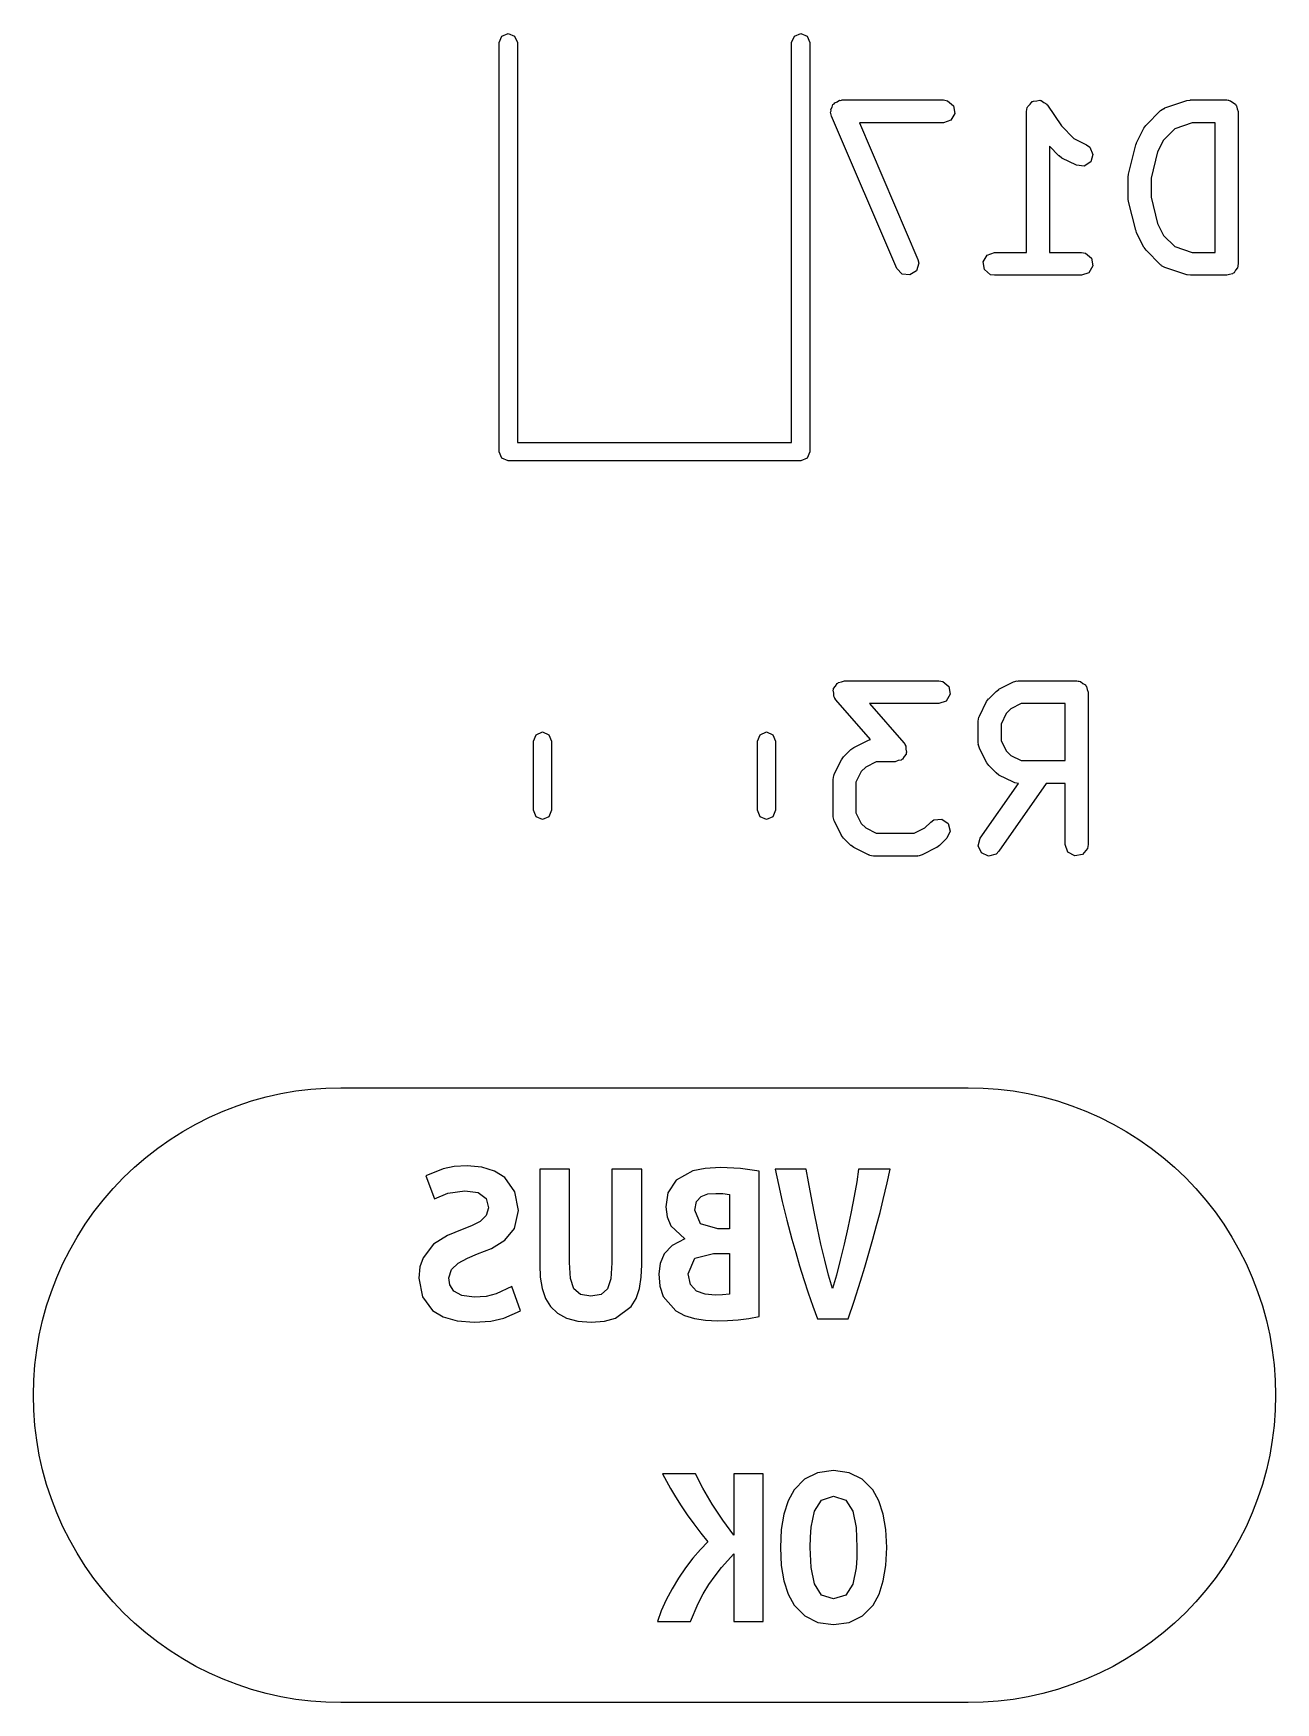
# Model space of a CAD drawing. Extents: x 15 to 417, y -138 to -107.
# Drawn here: x 51.55 to 59.7, y -138.41 to -127.46 of the extents above; entities that cross this region are included whole.
import ezdxf

# ---------------------------------------------------------------- set-up
doc = ezdxf.new("R2010")
doc.units = 0
doc.layers.add('BLACK', color=7, linetype='CONTINUOUS')

msp = doc.modelspace()

# ---------------------------------------------------------------- linework, layer by layer
at = {"layer": 'BLACK', "linetype": 'CONTINUOUS'}
for p, q in [((54.6236, -127.482), (54.666, -127.464)), ((54.666, -127.464), (54.7084, -127.482)), ((56.5436, -127.482), (56.586, -127.464)), ((56.586, -127.464), (56.6284, -127.482)), ((54.606, -127.524), (54.6236, -127.482)), ((54.606, -130.209), (54.606, -127.524)), ((54.7084, -127.482), (54.726, -127.524)), ((54.726, -127.524), (54.726, -130.149)), ((56.526, -127.524), (56.5436, -127.482)), ((56.526, -130.149), (56.526, -127.524)), ((56.6284, -127.482), (56.646, -127.524)), ((56.646, -127.524), (56.646, -130.209)), ((56.8247, -127.913), (56.8394, -127.903)), ((56.8394, -127.903), (56.8481, -127.904)), ((56.8481, -127.904), (56.8565, -127.901)), ((56.8565, -127.901), (57.5231, -127.901)), ((57.5231, -127.901), (57.5488, -127.906)), ((57.5488, -127.906), (57.5881, -127.939)), ((58.1121, -127.908), (58.1338, -127.906)), ((58.1338, -127.906), (58.1552, -127.903)), ((58.1552, -127.903), (58.1589, -127.905)), ((58.1589, -127.905), (58.1633, -127.904)), ((58.1633, -127.904), (58.1808, -127.917)), ((58.9756, -127.953), (59.1185, -127.905)), ((59.1185, -127.905), (59.1407, -127.902)), ((59.1407, -127.902), (59.1422, -127.901)), ((59.1422, -127.901), (59.3803, -127.901)), ((59.3803, -127.901), (59.39, -127.903)), ((59.39, -127.903), (59.3933, -127.903)), ((59.3933, -127.903), (59.3962, -127.904)), ((59.3962, -127.904), (59.4059, -127.906)), ((59.4059, -127.906), (59.4209, -127.918)), ((56.7816, -127.981), (56.7842, -127.972)), ((56.7875, -128.006), (56.7816, -127.981)), ((56.7826, -127.963), (56.7914, -127.948)), ((56.7842, -127.972), (56.7826, -127.963)), ((57.2161, -129.006), (56.7875, -128.006)), ((56.7914, -127.948), (56.7964, -127.931)), ((56.7964, -127.931), (56.8038, -127.927)), ((56.8038, -127.927), (56.8083, -127.919)), ((56.8083, -127.919), (56.8247, -127.913)), ((57.597, -127.989), (57.5714, -128.034)), ((57.5881, -127.939), (57.597, -127.989)), ((58.0672, -127.976), (58.0717, -127.951)), ((58.0672, -128.901), (58.0672, -127.976)), ((58.0717, -127.951), (58.0745, -127.947)), ((58.0745, -127.947), (58.075, -127.943)), ((58.075, -127.943), (58.0907, -127.928)), ((58.0907, -127.928), (58.1047, -127.911)), ((58.1047, -127.911), (58.1089, -127.911)), ((58.1089, -127.911), (58.1121, -127.908)), ((58.1808, -127.917), (58.1996, -127.928)), ((58.1996, -127.928), (58.2011, -127.932)), ((58.2011, -127.932), (58.2046, -127.935)), ((58.2046, -127.935), (58.2957, -128.071)), ((58.8511, -128.066), (58.9463, -127.971)), ((58.9463, -127.971), (58.9676, -127.956)), ((58.9676, -127.956), (58.9721, -127.956)), ((58.9721, -127.956), (58.9756, -127.953)), ((59.4209, -127.918), (59.4377, -127.928)), ((59.4377, -127.928), (59.4401, -127.935)), ((59.4401, -127.935), (59.4452, -127.939)), ((59.4452, -127.939), (59.4486, -127.958)), ((59.4486, -127.958), (59.4553, -127.976)), ((59.4553, -127.976), (59.4553, -128.976)), ((57.5231, -128.051), (56.9702, -128.051)), ((56.9702, -128.051), (57.354, -128.947)), ((57.5714, -128.034), (57.5231, -128.051)), ((58.2957, -128.071), (58.3771, -128.153)), ((58.7894, -128.181), (58.837, -128.086)), ((58.837, -128.086), (58.8504, -128.068)), ((58.8504, -128.068), (58.8511, -128.066)), ((59.0398, -128.09), (58.9657, -128.164)), ((59.1544, -128.051), (59.0398, -128.09)), ((59.3053, -128.051), (59.1544, -128.051)), ((59.3053, -128.901), (59.3053, -128.051)), ((58.2796, -128.268), (58.2172, -128.205)), ((58.2172, -128.205), (58.2172, -128.901)), ((58.3771, -128.153), (58.4614, -128.195)), ((58.4614, -128.195), (58.4824, -128.211)), ((58.4824, -128.211), (58.5028, -128.258)), ((58.7361, -128.387), (58.7837, -128.196)), ((58.7837, -128.196), (58.789, -128.184)), ((58.789, -128.184), (58.7894, -128.181)), ((58.9657, -128.164), (58.9272, -128.241)), ((58.2811, -128.268), (58.2796, -128.268)), ((58.2991, -128.282), (58.2811, -128.268)), ((58.3944, -128.329), (58.2991, -128.282)), ((58.4453, -128.335), (58.3944, -128.329)), ((58.4881, -128.307), (58.4453, -128.335)), ((58.5028, -128.258), (58.4881, -128.307)), ((58.9272, -128.241), (58.8839, -128.414)), ((58.7339, -128.405), (58.7365, -128.39)), ((58.7339, -128.548), (58.7339, -128.405)), ((58.7365, -128.39), (58.7361, -128.387)), ((58.8839, -128.414), (58.8839, -128.539)), ((58.735, -128.551), (58.7339, -128.548)), ((58.7361, -128.566), (58.735, -128.551)), ((58.8839, -128.539), (58.9272, -128.712)), ((58.7837, -128.756), (58.7361, -128.566)), ((58.7857, -128.759), (58.7837, -128.756)), ((58.7894, -128.772), (58.7857, -128.759)), ((58.837, -128.867), (58.7894, -128.772)), ((58.9272, -128.712), (58.9657, -128.789)), ((58.8382, -128.868), (58.837, -128.867)), ((58.8511, -128.887), (58.8382, -128.868)), ((58.9463, -128.982), (58.8511, -128.887)), ((58.9657, -128.789), (59.0398, -128.863)), ((59.0398, -128.863), (59.1544, -128.901)), ((57.3599, -128.972), (57.3451, -129.021)), ((57.354, -128.947), (57.3599, -128.972)), ((57.7826, -128.963), (57.8083, -128.919)), ((57.7915, -129.014), (57.7826, -128.963)), ((57.8083, -128.919), (57.8565, -128.901)), ((57.8565, -128.901), (58.0672, -128.901)), ((58.2172, -128.901), (58.4279, -128.901)), ((58.4279, -128.901), (58.4536, -128.906)), ((58.4536, -128.906), (58.4929, -128.939)), ((58.5018, -128.989), (58.4761, -129.034)), ((58.4929, -128.939), (58.5018, -128.989)), ((58.9504, -128.984), (58.9463, -128.982)), ((58.9527, -128.988), (58.9504, -128.984)), ((58.9756, -129), (58.9527, -128.988)), ((59.1185, -129.048), (58.9756, -129)), ((59.1544, -128.901), (59.3053, -128.901)), ((59.4508, -129.002), (59.4382, -129.017)), ((59.4525, -128.992), (59.4508, -129.002)), ((59.4541, -128.989), (59.4525, -128.992)), ((59.4553, -128.976), (59.4536, -128.986)), ((59.4536, -128.986), (59.4541, -128.989)), ((57.2512, -129.043), (57.2161, -129.006)), ((57.3022, -129.049), (57.2512, -129.043)), ((57.3451, -129.021), (57.3022, -129.049)), ((57.8308, -129.047), (57.7915, -129.014)), ((57.8565, -129.051), (57.8308, -129.047)), ((58.4279, -129.051), (57.8565, -129.051)), ((58.4761, -129.034), (58.4279, -129.051)), ((59.1201, -129.047), (59.1185, -129.048)), ((59.1422, -129.051), (59.1201, -129.047)), ((59.3803, -129.051), (59.1422, -129.051)), ((59.3986, -129.045), (59.3803, -129.051)), ((59.4178, -129.041), (59.3986, -129.045)), ((59.4221, -129.036), (59.4178, -129.041)), ((59.4285, -129.034), (59.4221, -129.036)), ((59.4382, -129.017), (59.4285, -129.034)), ((54.726, -130.149), (56.526, -130.149)), ((54.6236, -130.251), (54.606, -130.209)), ((54.666, -130.269), (54.6236, -130.251)), ((56.586, -130.269), (54.666, -130.269)), ((56.6284, -130.251), (56.586, -130.269)), ((56.646, -130.209), (56.6284, -130.251)), ((56.814, -131.746), (56.8241, -131.729)), ((56.8241, -131.729), (56.8297, -131.727)), ((56.8297, -131.727), (56.8334, -131.722)), ((56.8334, -131.722), (56.8533, -131.718)), ((56.8533, -131.718), (56.8723, -131.711)), ((56.8723, -131.711), (57.4913, -131.711)), ((57.4913, -131.711), (57.517, -131.716)), ((57.517, -131.716), (57.5563, -131.749)), ((57.8864, -131.767), (57.9816, -131.719)), ((57.9816, -131.719), (58.0066, -131.712)), ((58.0066, -131.712), (58.0109, -131.713)), ((58.0109, -131.713), (58.0151, -131.711)), ((58.0151, -131.711), (58.3961, -131.711)), ((58.3961, -131.711), (58.4058, -131.713)), ((58.4058, -131.713), (58.4091, -131.713)), ((58.4091, -131.713), (58.412, -131.714)), ((58.412, -131.714), (58.4217, -131.716)), ((58.4217, -131.716), (58.4367, -131.728)), ((58.4367, -131.728), (58.4535, -131.738)), ((58.4535, -131.738), (58.4559, -131.745)), ((56.7984, -131.773), (56.8014, -131.768)), ((56.8019, -131.793), (56.7984, -131.773)), ((56.8013, -131.762), (56.814, -131.746)), ((56.8014, -131.768), (56.8013, -131.762)), ((56.8024, -131.813), (56.8019, -131.793)), ((56.8068, -131.821), (56.8024, -131.813)), ((56.8073, -131.824), (56.8068, -131.821)), ((56.81, -131.826), (56.8073, -131.824)), ((56.8158, -131.836), (56.81, -131.826)), ((57.0435, -132.096), (56.8158, -131.836)), ((57.5395, -131.844), (57.4913, -131.861)), ((57.5652, -131.799), (57.5395, -131.844)), ((57.5563, -131.749), (57.5652, -131.799)), ((57.7576, -131.943), (57.8052, -131.848)), ((57.8052, -131.848), (57.8186, -131.83)), ((57.8186, -131.83), (57.8193, -131.829)), ((57.8193, -131.829), (57.8669, -131.781)), ((57.8669, -131.781), (57.8852, -131.768)), ((57.8852, -131.768), (57.8864, -131.767)), ((58.4559, -131.745), (58.461, -131.749)), ((58.461, -131.749), (58.4644, -131.768)), ((58.4644, -131.768), (58.4711, -131.786)), ((58.4711, -131.786), (58.4711, -132.786)), ((57.4913, -131.861), (57.0376, -131.861)), ((57.0376, -131.861), (57.2621, -132.118)), ((57.7497, -131.977), (57.7542, -131.951)), ((57.7542, -131.951), (57.7571, -131.948)), ((57.7571, -131.948), (57.7576, -131.943)), ((57.9339, -131.926), (57.8997, -131.995)), ((57.9643, -131.896), (57.9339, -131.926)), ((58.0328, -131.861), (57.9643, -131.896)), ((58.3211, -131.861), (58.0328, -131.861)), ((58.3211, -132.235), (58.3211, -131.861)), ((54.831, -132.107), (54.8486, -132.065)), ((54.8486, -132.065), (54.891, -132.047)), ((54.891, -132.047), (54.9334, -132.065)), ((54.9334, -132.065), (54.951, -132.107)), ((56.301, -132.107), (56.3186, -132.065)), ((56.3186, -132.065), (56.361, -132.047)), ((56.361, -132.047), (56.4034, -132.065)), ((56.4034, -132.065), (56.421, -132.107)), ((57.7497, -132.12), (57.7497, -131.977)), ((57.8997, -131.995), (57.8997, -132.102)), ((54.831, -132.561), (54.831, -132.107)), ((54.951, -132.107), (54.951, -132.561)), ((56.301, -132.561), (56.301, -132.107)), ((56.421, -132.107), (56.421, -132.561)), ((56.8669, -132.21), (56.9145, -132.162)), ((56.9145, -132.162), (56.9329, -132.149)), ((56.9329, -132.149), (56.934, -132.148)), ((56.934, -132.148), (57.0292, -132.1)), ((57.0292, -132.1), (57.0435, -132.096)), ((57.2621, -132.118), (57.2679, -132.128)), ((57.2679, -132.128), (57.2706, -132.13)), ((57.2706, -132.13), (57.2711, -132.133)), ((57.2711, -132.133), (57.2755, -132.14)), ((57.2755, -132.14), (57.276, -132.16)), ((57.276, -132.16), (57.2795, -132.18)), ((57.7512, -132.124), (57.7497, -132.12)), ((57.7502, -132.128), (57.7512, -132.124)), ((57.7576, -132.153), (57.7502, -132.128)), ((57.8052, -132.248), (57.7576, -132.153)), ((57.8997, -132.102), (57.9339, -132.171)), ((57.9339, -132.171), (57.9643, -132.201)), ((56.8052, -132.324), (56.8528, -132.229)), ((56.8528, -132.229), (56.8662, -132.211)), ((56.8662, -132.211), (56.8669, -132.21)), ((57.0119, -132.277), (56.9815, -132.307)), ((57.0805, -132.242), (57.0119, -132.277)), ((57.2056, -132.242), (57.0805, -132.242)), ((57.2246, -132.235), (57.2056, -132.242)), ((57.2445, -132.231), (57.2246, -132.235)), ((57.2482, -132.227), (57.2445, -132.231)), ((57.2538, -132.225), (57.2482, -132.227)), ((57.2639, -132.207), (57.2538, -132.225)), ((57.2766, -132.192), (57.2639, -132.207)), ((57.2795, -132.18), (57.2765, -132.186)), ((57.2765, -132.186), (57.2766, -132.192)), ((57.8064, -132.25), (57.8052, -132.248)), ((57.8193, -132.268), (57.8064, -132.25)), ((57.8669, -132.316), (57.8193, -132.268)), ((57.9643, -132.201), (58.0328, -132.235)), ((58.0328, -132.235), (58.3211, -132.235)), ((56.7973, -132.358), (56.8018, -132.332)), ((56.7973, -132.596), (56.7973, -132.358)), ((56.8018, -132.332), (56.8047, -132.329)), ((56.8047, -132.329), (56.8052, -132.324)), ((56.9815, -132.307), (56.9473, -132.376)), ((56.9473, -132.376), (56.9473, -132.578)), ((57.7632, -132.743), (58.0141, -132.385)), ((57.8684, -132.316), (57.8669, -132.316)), ((57.8864, -132.33), (57.8684, -132.316)), ((58.197, -132.385), (57.8861, -132.829)), ((57.9816, -132.377), (57.8864, -132.33)), ((57.9861, -132.378), (57.9816, -132.377)), ((57.9895, -132.381), (57.9861, -132.378)), ((58.0141, -132.385), (57.9895, -132.381)), ((58.3211, -132.385), (58.197, -132.385)), ((58.3211, -132.786), (58.3211, -132.385)), ((54.8486, -132.603), (54.831, -132.561)), ((54.891, -132.621), (54.8486, -132.603)), ((54.9334, -132.603), (54.891, -132.621)), ((54.951, -132.561), (54.9334, -132.603)), ((56.3186, -132.603), (56.301, -132.561)), ((56.361, -132.621), (56.3186, -132.603)), ((56.4034, -132.603), (56.361, -132.621)), ((56.421, -132.561), (56.4034, -132.603)), ((56.7988, -132.6), (56.7973, -132.596)), ((56.7978, -132.604), (56.7988, -132.6)), ((56.8052, -132.629), (56.7978, -132.604)), ((56.9473, -132.578), (56.9815, -132.647)), ((56.8528, -132.725), (56.8052, -132.629)), ((56.854, -132.726), (56.8528, -132.725)), ((56.8669, -132.744), (56.854, -132.726)), ((56.9815, -132.647), (57.0119, -132.677)), ((57.0119, -132.677), (57.0805, -132.711)), ((57.0805, -132.711), (57.3308, -132.711)), ((57.3308, -132.711), (57.3993, -132.677)), ((57.3993, -132.677), (57.4383, -132.638)), ((57.4383, -132.638), (57.4596, -132.623)), ((57.4596, -132.623), (57.5107, -132.619)), ((57.5107, -132.619), (57.5528, -132.648)), ((57.566, -132.698), (57.5444, -132.744)), ((57.5528, -132.648), (57.566, -132.698)), ((56.9145, -132.792), (56.8669, -132.744)), ((56.916, -132.792), (56.9145, -132.792)), ((56.934, -132.806), (56.916, -132.792)), ((57.0292, -132.853), (56.934, -132.806)), ((57.4773, -132.806), (57.382, -132.853)), ((57.4784, -132.805), (57.4773, -132.806)), ((57.4967, -132.792), (57.4784, -132.805)), ((57.5444, -132.744), (57.4967, -132.792)), ((57.75, -132.793), (57.7632, -132.743)), ((57.7716, -132.839), (57.75, -132.793)), ((57.8861, -132.829), (57.8677, -132.848)), ((58.3386, -132.835), (58.3211, -132.786)), ((58.3831, -132.86), (58.3386, -132.835)), ((58.4666, -132.812), (58.4336, -132.851)), ((58.4711, -132.786), (58.4666, -132.812)), ((57.0337, -132.854), (57.0292, -132.853)), ((57.0371, -132.857), (57.0337, -132.854)), ((57.0628, -132.861), (57.0371, -132.857)), ((57.3485, -132.861), (57.0628, -132.861)), ((57.3527, -132.86), (57.3485, -132.861)), ((57.357, -132.861), (57.3527, -132.86)), ((57.382, -132.853), (57.357, -132.861)), ((57.8181, -132.861), (57.7716, -132.839)), ((57.8677, -132.848), (57.8181, -132.861)), ((58.4336, -132.851), (58.3831, -132.86)), ((52.8883, -134.499), (52.9823, -134.467)), ((52.9823, -134.467), (53.0777, -134.441)), ((53.0777, -134.441), (53.1744, -134.419)), ((53.1744, -134.419), (53.2719, -134.402)), ((53.2719, -134.402), (53.3702, -134.39)), ((53.3702, -134.39), (53.4689, -134.383)), ((53.4689, -134.383), (53.5679, -134.381)), ((53.5679, -134.381), (57.6841, -134.381)), ((57.6841, -134.381), (57.7831, -134.383)), ((57.7831, -134.383), (57.8818, -134.39)), ((57.8818, -134.39), (57.9801, -134.402)), ((57.9801, -134.402), (58.0776, -134.419)), ((58.0776, -134.419), (58.1743, -134.441)), ((58.1743, -134.441), (58.2697, -134.467)), ((58.2697, -134.467), (58.3637, -134.499)), ((52.6169, -134.619), (52.7054, -134.574)), ((52.7054, -134.574), (52.7959, -134.534)), ((52.7959, -134.534), (52.8883, -134.499)), ((58.3637, -134.499), (58.4561, -134.534)), ((58.4561, -134.534), (58.5466, -134.574)), ((58.5466, -134.574), (58.6351, -134.619)), ((52.4471, -134.721), (52.5308, -134.668)), ((52.5308, -134.668), (52.6169, -134.619)), ((58.6351, -134.619), (58.7212, -134.668)), ((58.7212, -134.668), (58.8049, -134.721)), ((52.2881, -134.839), (52.3662, -134.778)), ((52.3662, -134.778), (52.4471, -134.721)), ((58.8049, -134.721), (58.8858, -134.778)), ((58.8858, -134.778), (58.9639, -134.839)), ((52.1414, -134.971), (52.2131, -134.903)), ((52.2131, -134.903), (52.2881, -134.839)), ((54.2385, -134.914), (54.125, -134.96)), ((54.3117, -134.898), (54.2385, -134.914)), ((54.3965, -134.893), (54.3117, -134.898)), ((54.4938, -134.902), (54.3965, -134.893)), ((54.576, -134.928), (54.4938, -134.902)), ((55.068, -134.915), (54.8727, -134.915)), ((54.8727, -134.915), (54.8727, -135.542)), ((55.068, -135.528), (55.068, -134.915)), ((55.5427, -134.915), (55.3458, -134.915)), ((55.3458, -134.915), (55.3458, -135.53)), ((55.5427, -135.542), (55.5427, -134.915)), ((55.9578, -134.91), (55.8776, -134.927)), ((56.0586, -134.904), (55.9578, -134.91)), ((56.1904, -134.911), (56.0586, -134.904)), ((56.3126, -134.928), (56.1904, -134.911)), ((56.6222, -134.915), (56.4174, -134.915)), ((56.4174, -134.915), (56.4386, -135.016)), ((56.6364, -134.998), (56.6222, -134.915)), ((56.9651, -134.915), (56.9532, -134.998)), ((57.1714, -134.915), (56.9651, -134.915)), ((57.1532, -135.004), (57.1714, -134.915)), ((58.9639, -134.839), (59.0389, -134.903)), ((59.0389, -134.903), (59.1106, -134.971)), ((52.0731, -135.043), (52.1414, -134.971)), ((54.125, -134.96), (54.1822, -135.111)), ((54.6433, -134.971), (54.576, -134.928)), ((54.7106, -135.064), (54.6433, -134.971)), ((55.7681, -134.988), (55.7141, -135.071)), ((55.8776, -134.927), (55.7681, -134.988)), ((56.3126, -135.882), (56.3126, -134.928)), ((56.4386, -135.016), (56.4642, -135.128)), ((56.6539, -135.093), (56.6364, -134.998)), ((56.9532, -134.998), (56.9365, -135.092)), ((57.127, -135.115), (57.1532, -135.004)), ((59.1106, -134.971), (59.1789, -135.043)), ((51.9475, -135.196), (52.0084, -135.118)), ((52.0084, -135.118), (52.0731, -135.043)), ((54.1822, -135.111), (54.2703, -135.073)), ((54.2703, -135.073), (54.3822, -135.057)), ((54.3822, -135.057), (54.4686, -135.069)), ((54.4686, -135.069), (54.5205, -135.107)), ((54.5205, -135.107), (54.5378, -135.169)), ((54.733, -135.187), (54.7106, -135.064)), ((55.7141, -135.071), (55.6998, -135.163)), ((55.8903, -135.184), (55.9014, -135.127)), ((55.9014, -135.127), (55.9316, -135.094)), ((55.9316, -135.094), (55.976, -135.078)), ((55.976, -135.078), (56.0284, -135.074)), ((56.0284, -135.074), (56.0745, -135.076)), ((56.0745, -135.076), (56.1173, -135.081)), ((56.1173, -135.081), (56.1173, -135.306)), ((56.4642, -135.128), (56.494, -135.249)), ((56.6737, -135.196), (56.6539, -135.093)), ((56.9365, -135.092), (56.9164, -135.195)), ((57.106, -135.199), (57.127, -135.115)), ((59.1789, -135.043), (59.2436, -135.118)), ((59.2436, -135.118), (59.3045, -135.196)), ((51.8905, -135.277), (51.9475, -135.196)), ((54.5219, -135.219), (54.4814, -135.258)), ((54.5378, -135.169), (54.5219, -135.219)), ((54.7076, -135.304), (54.733, -135.187)), ((55.6998, -135.163), (55.7084, -135.229)), ((55.7084, -135.229), (55.734, -135.287)), ((55.9284, -135.273), (55.8903, -135.184)), ((56.6952, -135.302), (56.6737, -135.196)), ((56.9164, -135.195), (56.8944, -135.3)), ((57.0832, -135.285), (57.106, -135.199)), ((59.3045, -135.196), (59.3615, -135.277)), ((51.8375, -135.361), (51.8905, -135.277)), ((54.2687, -135.35), (54.1766, -135.407)), ((54.3647, -135.311), (54.2687, -135.35)), ((54.4258, -135.287), (54.3647, -135.311)), ((54.4814, -135.258), (54.4258, -135.287)), ((54.6433, -135.382), (54.7076, -135.304)), ((55.734, -135.287), (55.8252, -135.373)), ((56.0411, -135.306), (55.9284, -135.273)), ((56.1173, -135.306), (56.0411, -135.306)), ((56.494, -135.249), (56.5277, -135.375)), ((56.7182, -135.408), (56.6952, -135.302)), ((56.8944, -135.3), (56.8706, -135.407)), ((57.0587, -135.375), (57.0832, -135.285)), ((59.3615, -135.277), (59.4145, -135.361)), ((51.7442, -135.535), (51.7887, -135.447)), ((51.7887, -135.447), (51.8375, -135.361)), ((54.1766, -135.407), (54.1076, -135.496)), ((54.4647, -135.471), (54.5568, -135.435)), ((54.5568, -135.435), (54.6433, -135.382)), ((55.7413, -135.415), (55.6895, -135.471)), ((55.8252, -135.373), (55.7413, -135.415)), ((56.5277, -135.375), (56.5523, -135.462)), ((56.5523, -135.462), (56.5785, -135.55)), ((56.7428, -135.513), (56.7182, -135.408)), ((56.8706, -135.407), (56.8452, -135.512)), ((57.0328, -135.467), (57.0587, -135.375)), ((59.4145, -135.361), (59.4633, -135.447)), ((59.4633, -135.447), (59.5078, -135.535)), ((51.7041, -135.626), (51.7442, -135.535)), ((54.0873, -135.556), (54.0806, -135.63)), ((54.1076, -135.496), (54.0873, -135.556)), ((54.2933, -135.574), (54.3377, -135.532)), ((54.3377, -135.532), (54.3981, -135.499)), ((54.3981, -135.499), (54.4647, -135.471)), ((54.8727, -135.542), (54.8767, -135.624)), ((55.0743, -135.632), (55.068, -135.528)), ((55.3458, -135.53), (55.3395, -135.634)), ((55.5387, -135.624), (55.5427, -135.542)), ((55.6627, -135.535), (55.6538, -135.601)), ((55.6895, -135.471), (55.6627, -135.535)), ((55.8459, -135.601), (55.8911, -135.499)), ((55.8911, -135.499), (56.0126, -135.468)), ((56.0126, -135.468), (56.1173, -135.468)), ((56.1173, -135.468), (56.1173, -135.735)), ((56.5785, -135.55), (56.6063, -135.639)), ((56.7682, -135.611), (56.7428, -135.513)), ((56.8452, -135.512), (56.8192, -135.61)), ((56.9778, -135.65), (57.0058, -135.558)), ((57.0058, -135.558), (57.0328, -135.467)), ((59.5078, -135.535), (59.5479, -135.626)), ((51.6684, -135.718), (51.7041, -135.626)), ((54.0806, -135.63), (54.103, -135.752)), ((54.2758, -135.628), (54.2933, -135.574)), ((54.283, -135.675), (54.2758, -135.628)), ((54.3092, -135.716), (54.283, -135.675)), ((54.8767, -135.624), (54.8886, -135.698)), ((55.0966, -135.7), (55.0743, -135.632)), ((55.3395, -135.634), (55.318, -135.701)), ((55.5268, -135.698), (55.5387, -135.624)), ((55.6538, -135.601), (55.6613, -135.683)), ((55.8617, -135.672), (55.8459, -135.601)), ((55.9022, -135.715), (55.8617, -135.672)), ((56.6063, -135.639), (56.6352, -135.727)), ((56.7936, -135.698), (56.7682, -135.611)), ((56.8192, -135.61), (56.7936, -135.698)), ((56.9361, -135.781), (56.9778, -135.65)), ((59.5479, -135.626), (59.5836, -135.718)), ((51.6374, -135.812), (51.6684, -135.718)), ((54.103, -135.752), (54.1703, -135.843)), ((54.3608, -135.745), (54.3092, -135.716)), ((54.4425, -135.755), (54.3608, -135.745)), ((54.5217, -135.75), (54.4425, -135.755)), ((54.5878, -135.733), (54.5217, -135.75)), ((54.6902, -135.685), (54.5878, -135.733)), ((54.7473, -135.844), (54.6902, -135.685)), ((54.8886, -135.698), (54.9104, -135.763)), ((54.9104, -135.763), (54.9442, -135.817)), ((55.1394, -135.738), (55.0966, -135.7)), ((55.2077, -135.749), (55.1394, -135.738)), ((55.276, -135.738), (55.2077, -135.749)), ((55.318, -135.701), (55.276, -135.738)), ((55.4728, -135.817), (55.5053, -135.763)), ((55.5053, -135.763), (55.5268, -135.698)), ((55.6613, -135.683), (55.6839, -135.75)), ((55.6839, -135.75), (55.7657, -135.845)), ((55.9586, -135.735), (55.9022, -135.715)), ((56.0237, -135.741), (55.9586, -135.735)), ((56.0721, -135.739), (56.0237, -135.741)), ((56.1173, -135.735), (56.0721, -135.739)), ((56.6352, -135.727), (56.6648, -135.814)), ((56.8968, -135.898), (56.9361, -135.781)), ((59.5836, -135.718), (59.6146, -135.812)), ((51.611, -135.908), (51.6374, -135.812)), ((54.1703, -135.843), (54.2404, -135.885)), ((54.2404, -135.885), (54.3311, -135.91)), ((54.5525, -135.912), (54.6378, -135.893)), ((54.6378, -135.893), (54.7473, -135.844)), ((54.9442, -135.817), (54.9902, -135.861)), ((54.9902, -135.861), (55.0489, -135.893)), ((55.0489, -135.893), (55.122, -135.912)), ((55.2984, -135.912), (55.3704, -135.893)), ((55.3704, -135.893), (55.4728, -135.817)), ((55.7657, -135.845), (55.8221, -135.875)), ((55.8221, -135.875), (55.8879, -135.896)), ((55.8879, -135.896), (55.9612, -135.907)), ((56.1745, -135.904), (56.2439, -135.895)), ((56.2439, -135.895), (56.3126, -135.882)), ((56.6648, -135.814), (56.6952, -135.898)), ((56.6952, -135.898), (56.8968, -135.898)), ((59.6146, -135.812), (59.641, -135.908)), ((51.5723, -136.102), (51.5893, -136.004)), ((51.5893, -136.004), (51.611, -135.908)), ((54.3311, -135.91), (54.4425, -135.919)), ((54.4425, -135.919), (54.5525, -135.912)), ((55.122, -135.912), (55.2109, -135.919)), ((55.2109, -135.919), (55.2984, -135.912)), ((55.9612, -135.907), (56.0395, -135.911)), ((56.0395, -135.911), (56.1058, -135.909)), ((56.1058, -135.909), (56.1745, -135.904)), ((59.641, -135.908), (59.6627, -136.004)), ((59.6627, -136.004), (59.6797, -136.102)), ((51.5602, -136.2), (51.5723, -136.102)), ((59.6797, -136.102), (59.6918, -136.2)), ((51.5529, -136.299), (51.5602, -136.2)), ((59.6918, -136.2), (59.6991, -136.299)), ((51.5505, -136.398), (51.5529, -136.299)), ((59.6991, -136.299), (59.7015, -136.398)), ((51.5529, -136.497), (51.5505, -136.398)), ((59.7015, -136.398), (59.6991, -136.497)), ((51.5602, -136.596), (51.5529, -136.497)), ((59.6991, -136.497), (59.6918, -136.596)), ((51.5723, -136.694), (51.5602, -136.596)), ((59.6918, -136.596), (59.6797, -136.694)), ((51.5893, -136.792), (51.5723, -136.694)), ((59.6797, -136.694), (59.6627, -136.792)), ((51.611, -136.888), (51.5893, -136.792)), ((59.6627, -136.792), (59.641, -136.888)), ((51.6374, -136.984), (51.611, -136.888)), ((51.6684, -137.078), (51.6374, -136.984)), ((55.6781, -136.914), (55.7305, -137.011)), ((55.8955, -136.914), (55.6781, -136.914)), ((55.9424, -137.008), (55.8955, -136.914)), ((56.3397, -136.914), (56.1473, -136.914)), ((56.1473, -136.914), (56.1473, -137.316)), ((56.3397, -137.882), (56.3397, -136.914)), ((56.6099, -136.949), (56.5414, -137.02)), ((56.6964, -136.907), (56.6099, -136.949)), ((56.8011, -136.892), (56.6964, -136.907)), ((56.9025, -136.907), (56.8011, -136.892)), ((56.988, -136.949), (56.9025, -136.907)), ((57.0576, -137.02), (56.988, -136.949)), ((59.6146, -136.984), (59.5836, -137.078)), ((59.641, -136.888), (59.6146, -136.984)), ((51.7041, -137.17), (51.6684, -137.078)), ((55.7305, -137.011), (55.7631, -137.066)), ((55.7631, -137.066), (55.8001, -137.123)), ((56.0042, -137.113), (55.9424, -137.008)), ((56.5024, -137.091), (56.4746, -137.178)), ((56.5414, -137.02), (56.5024, -137.091)), ((56.6752, -137.158), (56.7213, -137.086)), ((56.7213, -137.086), (56.8011, -137.06)), ((56.8011, -137.06), (56.8808, -137.086)), ((56.8808, -137.086), (56.927, -137.159)), ((57.0979, -137.091), (57.0576, -137.02)), ((57.1268, -137.178), (57.0979, -137.091)), ((59.5836, -137.078), (59.5479, -137.17)), ((51.7442, -137.261), (51.7041, -137.17)), ((55.8001, -137.123), (55.8405, -137.182)), ((55.8405, -137.182), (55.8837, -137.243)), ((56.0753, -137.219), (56.0042, -137.113)), ((56.4746, -137.178), (56.4579, -137.28)), ((56.6533, -137.265), (56.6752, -137.158)), ((56.927, -137.159), (56.9489, -137.266)), ((57.1441, -137.28), (57.1268, -137.178)), ((59.5479, -137.17), (59.5078, -137.261)), ((51.7887, -137.349), (51.7442, -137.261)), ((55.8837, -137.243), (55.9293, -137.303)), ((55.9293, -137.303), (55.9768, -137.36)), ((56.1473, -137.316), (56.0753, -137.219)), ((56.4579, -137.28), (56.4523, -137.398)), ((56.6492, -137.329), (56.6533, -137.265)), ((56.9489, -137.266), (56.9543, -137.398)), ((57.1498, -137.398), (57.1441, -137.28)), ((59.5078, -137.261), (59.4633, -137.349)), ((51.8375, -137.435), (51.7887, -137.349)), ((51.8905, -137.519), (51.8375, -137.435)), ((55.9279, -137.411), (55.8783, -137.468)), ((55.9768, -137.36), (55.9279, -137.411)), ((56.4523, -137.398), (56.4579, -137.515)), ((56.6478, -137.398), (56.6492, -137.329)), ((56.6533, -137.529), (56.6478, -137.398)), ((56.9543, -137.398), (56.953, -137.466)), ((57.1442, -137.515), (57.1498, -137.398)), ((59.4145, -137.435), (59.3615, -137.519)), ((59.4633, -137.349), (59.4145, -137.435)), ((51.9475, -137.6), (51.8905, -137.519)), ((55.8296, -137.531), (55.7837, -137.599)), ((55.8783, -137.468), (55.8296, -137.531)), ((56.0231, -137.583), (56.0652, -137.528)), ((56.0652, -137.528), (56.1473, -137.44)), ((56.1473, -137.44), (56.1473, -137.882)), ((56.4579, -137.515), (56.475, -137.617)), ((56.6752, -137.636), (56.6533, -137.529)), ((56.9489, -137.53), (56.927, -137.637)), ((56.953, -137.466), (56.9489, -137.53)), ((57.1274, -137.617), (57.1442, -137.515)), ((59.3615, -137.519), (59.3045, -137.6)), ((52.0084, -137.678), (51.9475, -137.6)), ((55.7837, -137.599), (55.7412, -137.669)), ((55.9457, -137.702), (55.9831, -137.641)), ((55.9831, -137.641), (56.0231, -137.583)), ((56.475, -137.617), (56.5033, -137.704)), ((56.7221, -137.709), (56.6752, -137.636)), ((56.927, -137.637), (56.8808, -137.709)), ((57.0993, -137.704), (57.1274, -137.617)), ((59.3045, -137.6), (59.2436, -137.678)), ((52.0731, -137.753), (52.0084, -137.678)), ((52.1414, -137.825), (52.0731, -137.753)), ((55.7031, -137.741), (55.6706, -137.813)), ((55.7412, -137.669), (55.7031, -137.741)), ((55.9119, -137.764), (55.9457, -137.702)), ((56.5033, -137.704), (56.543, -137.775)), ((56.8011, -137.735), (56.7221, -137.709)), ((56.8808, -137.709), (56.8011, -137.735)), ((57.0599, -137.775), (57.0993, -137.704)), ((59.1789, -137.753), (59.1106, -137.825)), ((59.2436, -137.678), (59.1789, -137.753)), ((52.2131, -137.893), (52.1414, -137.825)), ((55.6706, -137.813), (55.6452, -137.882)), ((55.8626, -137.882), (55.9119, -137.764)), ((56.543, -137.775), (56.6118, -137.846)), ((56.6118, -137.846), (56.6973, -137.889)), ((56.9042, -137.889), (56.991, -137.846)), ((56.991, -137.846), (57.0599, -137.775)), ((59.1106, -137.825), (59.0389, -137.893)), ((52.2881, -137.957), (52.2131, -137.893)), ((52.3662, -138.018), (52.2881, -137.957)), ((55.6452, -137.882), (55.8626, -137.882)), ((56.1473, -137.882), (56.3397, -137.882)), ((56.6973, -137.889), (56.7995, -137.903)), ((56.7995, -137.903), (56.9042, -137.889)), ((58.9639, -137.957), (58.8858, -138.018)), ((59.0389, -137.893), (58.9639, -137.957)), ((52.4471, -138.075), (52.3662, -138.018)), ((52.5308, -138.128), (52.4471, -138.075)), ((58.8049, -138.075), (58.7212, -138.128)), ((58.8858, -138.018), (58.8049, -138.075)), ((52.6169, -138.177), (52.5308, -138.128)), ((52.7054, -138.222), (52.6169, -138.177)), ((58.6351, -138.177), (58.5466, -138.222)), ((58.7212, -138.128), (58.6351, -138.177)), ((52.7959, -138.262), (52.7054, -138.222)), ((52.8883, -138.297), (52.7959, -138.262)), ((52.9823, -138.329), (52.8883, -138.297)), ((58.3637, -138.297), (58.2697, -138.329)), ((58.4561, -138.262), (58.3637, -138.297)), ((58.5466, -138.222), (58.4561, -138.262)), ((53.0777, -138.355), (52.9823, -138.329)), ((53.1744, -138.377), (53.0777, -138.355)), ((53.2719, -138.394), (53.1744, -138.377)), ((53.3702, -138.406), (53.2719, -138.394)), ((53.4689, -138.413), (53.3702, -138.406)), ((53.5679, -138.415), (53.4689, -138.413)), ((57.6841, -138.415), (53.5679, -138.415)), ((57.7831, -138.413), (57.6841, -138.415)), ((57.8818, -138.406), (57.7831, -138.413)), ((57.9801, -138.394), (57.8818, -138.406)), ((58.0776, -138.377), (57.9801, -138.394)), ((58.1743, -138.355), (58.0776, -138.377)), ((58.2697, -138.329), (58.1743, -138.355))]:
    msp.add_line(p, q, dxfattribs=at)

doc.saveas('drawing.dxf')
